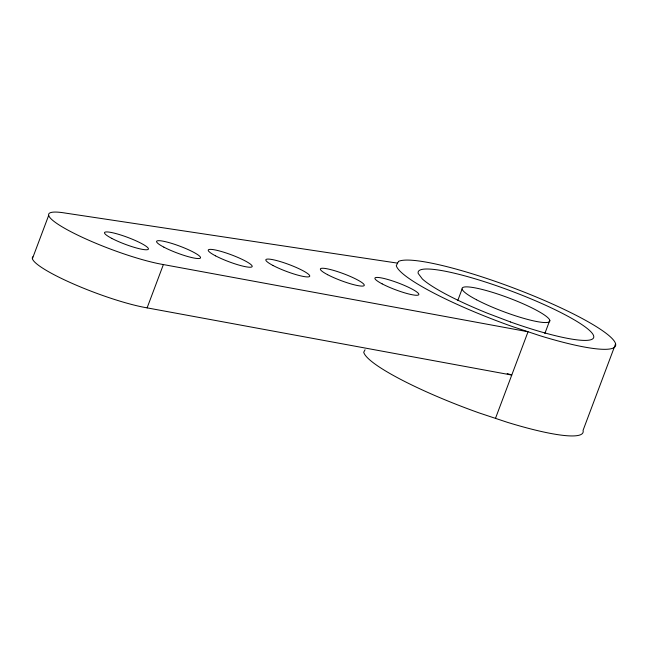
<?xml version="1.0" encoding="UTF-8"?>
<svg xmlns="http://www.w3.org/2000/svg" width="648" height="648" viewBox="0 0 648 648"><rect width="100%" height="100%" fill="white"/><g stroke="black" fill="none" stroke-linecap="round" stroke-linejoin="round"><path stroke-width="0.97" d="M32.4 258.698L48.681 215.395M32.813 256.802A70.259 10.992 20.6 0 0 70.802 282.787A70.259 10.992 20.6 0 0 147.112 307.865L163.385 264.562L528.039 331.752L495.485 418.365M457.828 300.372L462.073 289.073M544.846 333.509L549.804 320.331M615.6 343.772L583.046 430.385A117.102 18.322 20.6 0 1 507.198 422.261L479.002 412.881A117.102 18.322 20.6 0 1 363.722 352.245L365.051 349.758M397.605 263.145L65.561 213.111A70.259 10.992 20.6 0 0 70.332 231.409A70.259 10.992 20.6 0 0 163.385 264.562M147.112 307.865L511.758 375.054L507.182 373.531M398.552 261.379L396.276 265.631A117.102 18.322 20.6 0 0 511.555 326.268L539.752 335.648A117.102 18.322 20.6 0 0 579.506 317.083A117.102 18.322 20.6 0 0 398.552 261.379M510.438 321.959L487.58 313.276A93.685 14.653 20.6 0 1 422.358 278.972L418.211 273.448A93.685 14.653 20.6 0 1 501.439 287.453A93.685 14.653 20.6 0 1 593.665 335.964A93.685 14.653 20.6 0 1 510.438 321.959M111.756 238.375A23.417 3.661 20.6 0 0 147.947 249.521A23.417 3.661 20.6 0 0 119.71 234.665A23.417 3.661 20.6 0 0 111.756 238.375M163.863 247.147A23.417 3.661 20.6 0 0 200.054 258.285A23.417 3.661 20.6 0 0 171.817 243.429A23.417 3.661 20.6 0 0 163.863 247.147M215.517 255.839A23.417 3.661 20.6 0 0 251.708 266.976A23.417 3.661 20.6 0 0 223.471 252.121A23.417 3.661 20.6 0 0 215.517 255.839M273.075 265.518A23.417 3.661 20.6 0 0 309.266 276.664A23.417 3.661 20.6 0 0 281.029 261.808A23.417 3.661 20.6 0 0 273.075 265.518M327.613 274.695A23.417 3.661 20.6 0 0 363.795 285.841A23.417 3.661 20.6 0 0 335.559 270.986A23.417 3.661 20.6 0 0 327.613 274.695M382.158 283.873A23.417 3.661 20.6 0 0 418.349 295.018A23.417 3.661 20.6 0 0 390.112 280.163A23.417 3.661 20.6 0 0 382.158 283.873M476.507 299.749A46.842 7.331 20.6 0 0 548.888 322.032A46.842 7.331 20.6 0 0 492.415 292.329A46.842 7.331 20.6 0 0 476.507 299.749"/></g></svg>
